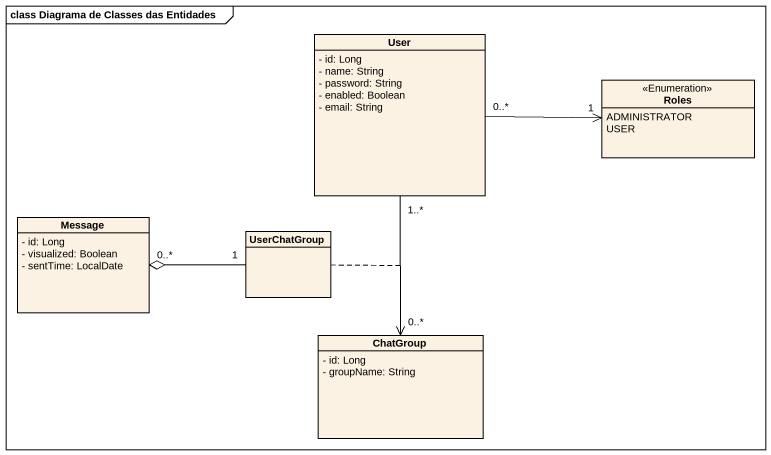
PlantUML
@startuml
mainframe class Diagrama de Classes das Entidades
hide circle
hide empty members
skinparam classAttributeIconSize 0
class User {
  - id: Long
  - name: String
  - password: String
  - enabled: Boolean
  - email: String
}
enum Roles <<Enumeration>> {
  ADMINISTRATOR
  USER
}
class Message {
  - id: Long
  - visualized: Boolean
  - sentTime: LocalDate
}
class UserChatGroup
class ChatGroup {
  - id: Long
  - groupName: String
}
User "0..*" -right-> "1" Roles
User "1..*" --> "0..*" ChatGroup
(User, ChatGroup) .. UserChatGroup
UserChatGroup "1" -left-o "0..*" Message
@enduml
